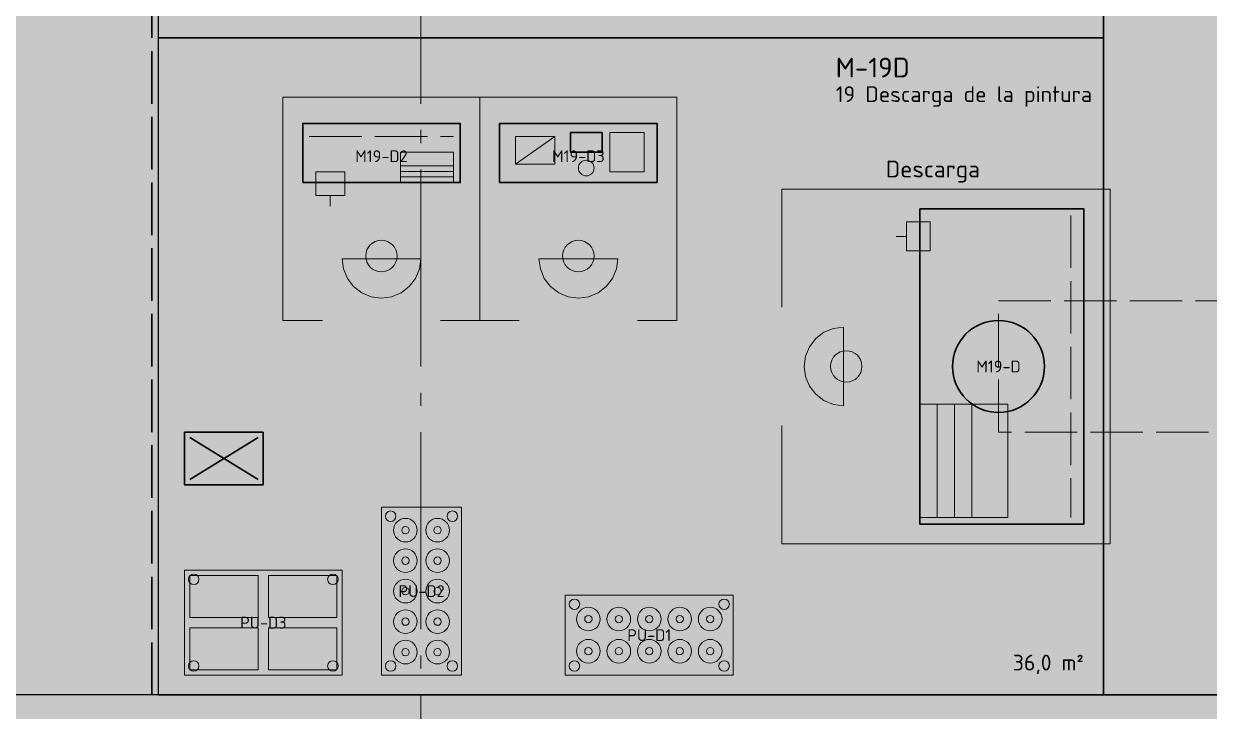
# Model space of a CAD drawing. Header units: millimetres. Extents: x 0 to 1189, y 0 to 841.
# Drawn here: x 660.8 to 751.1, y 418.8 to 471.1 of the extents above; entities that cross this region are included whole.
import ezdxf
from ezdxf.enums import TextEntityAlignment as Align

# ---------------------------------------------------------------- set-up
doc = ezdxf.new("R2010")
doc.units = ezdxf.units.MM
doc.linetypes.add('IRAM-E-TRAZOS', pattern=[5, 4, -1])
doc.linetypes.add('IRAM-F-TRAZO-PUNTO', pattern=[20, 15, -2, 1, -2])
for name, color, linetype, lineweight, true_color in [('A-AREA-TRABAJO', 30, 'CONTINUOUS', 13, 0xeb963c), ('A-DEM-RO', 1, 'CONTINUOUS', 35, 0xd21e1e), ('A-EQUIPO', 30, 'CONTINUOUS', 35, 0xe67800), ('A-PASILLO', 2, 'IRAM-E-TRAZOS', 35, 0xd7a500), ('A-SENDA', 2, 'CONTINUOUS', 25, 0xd7a500)]:
    doc.layers.add(name, color=color, linetype=linetype, lineweight=lineweight, true_color=true_color)
for name, color, linetype, lineweight in [('A-EJE', 1, 'IRAM-F-TRAZO-PUNTO', 18), ('A-EQUIPO-FINO', 8, 'CONTINUOUS', 13), ('A-EQUIPO-OCULTO', 8, 'IRAM-E-TRAZOS', 13), ('A-EQUIPO-RELLENO', 9, 'CONTINUOUS', 13), ('A-OPERARIO', 6, 'CONTINUOUS', 18), ('A-RELLENO', 9, 'CONTINUOUS', 13), ('A-SECTOR', 1, 'CONTINUOUS', 25), ('A-SECTOR-TXT', 1, 'CONTINUOUS', 25), ('A-TEXTO', 7, 'CONTINUOUS', 18)]:
    doc.layers.add(name, color=color, linetype=linetype, lineweight=lineweight)
doc.styles.add('ISO3098', font='isocpeur.ttf')

msp = doc.modelspace()

# ---------------------------------------------------------------- hatches: boundary and pattern name
at = {"layer": 'A-EQUIPO-RELLENO', "true_color": 0xeedec0}
h = msp.add_hatch(color=7, dxfattribs=at)
h.dxf.hatch_style = 1
h.paths.add_polyline_path([(682, 459), (694, 459), (694, 463.5), (682, 463.5)])
h = msp.add_hatch(color=7, dxfattribs=at)
h.dxf.hatch_style = 1
h.paths.add_polyline_path([(697, 459), (709, 459), (709, 463.5), (697, 463.5)])
at = {"layer": 'A-EQUIPO-RELLENO', "true_color": 0xcdd0d4}
h = msp.add_hatch(color=7, dxfattribs=at)
h.dxf.hatch_style = 1
h.paths.add_polyline_path([(683, 458), (685.2, 458), (685.2, 459.8), (683, 459.8)])
at = {"layer": 'A-EQUIPO-RELLENO', "true_color": 0xeedec0}
h = msp.add_hatch(color=7, dxfattribs=at)
h.dxf.hatch_style = 1
h.paths.add_polyline_path([(729, 457), (729, 433), (741.5, 433), (741.5, 457)])
at = {"layer": 'A-EQUIPO-RELLENO', "true_color": 0xcdd0d4}
h = msp.add_hatch(color=7, dxfattribs=at)
h.dxf.hatch_style = 1
h.paths.add_polyline_path([(728, 456), (728, 453.8), (729.8, 453.8), (729.8, 456)])
at = {"layer": 'A-EQUIPO-RELLENO', "true_color": 0xffffff}
h = msp.add_hatch(color=7, dxfattribs=at)
h.dxf.hatch_style = 1
h.paths.add_polyline_path([(689.2, 453.4), (689.159, 453.711), (689.039, 454), (688.849, 454.249), (688.6, 454.439), (688.311, 454.559), (688, 454.6), (687.689, 454.559), (687.4, 454.439), (687.151, 454.249), (686.961, 454), (686.841, 453.711), (686.8, 453.4), (686.841, 453.089), (686.961, 452.8), (687.151, 452.551), (687.4, 452.361), (687.689, 452.241), (688, 452.2), (688.311, 452.241), (688.6, 452.361), (688.849, 452.551), (689.039, 452.8), (689.159, 453.089)])
h = msp.add_hatch(color=7, dxfattribs=at)
h.dxf.hatch_style = 1
h.paths.add_polyline_path([(704.2, 453.4), (704.159, 453.711), (704.039, 454), (703.849, 454.249), (703.6, 454.439), (703.311, 454.559), (703, 454.6), (702.689, 454.559), (702.4, 454.439), (702.151, 454.249), (701.961, 454), (701.841, 453.711), (701.8, 453.4), (701.841, 453.089), (701.961, 452.8), (702.151, 452.551), (702.4, 452.361), (702.689, 452.241), (703, 452.2), (703.311, 452.241), (703.6, 452.361), (703.849, 452.551), (704.039, 452.8), (704.159, 453.089)])
at = {"layer": 'A-EQUIPO-RELLENO', "true_color": 0xfae1f5}
h = msp.add_hatch(color=7, dxfattribs=at)
h.dxf.hatch_style = 1
h.paths.add_polyline_path([(685, 453.2), (685.102, 452.424), (685.402, 451.7), (685.879, 451.079), (686.5, 450.602), (687.224, 450.302), (688, 450.2), (688.776, 450.302), (689.5, 450.602), (690.121, 451.079), (690.598, 451.7), (690.898, 452.424), (691, 453.2), (685, 453.2)])
h = msp.add_hatch(color=7, dxfattribs=at)
h.dxf.hatch_style = 1
h.paths.add_polyline_path([(700, 453.2), (700.102, 452.424), (700.402, 451.7), (700.879, 451.079), (701.5, 450.602), (702.224, 450.302), (703, 450.2), (703.776, 450.302), (704.5, 450.602), (705.121, 451.079), (705.598, 451.7), (705.898, 452.424), (706, 453.2), (700, 453.2)])
h = msp.add_hatch(color=7, dxfattribs=at)
h.dxf.hatch_style = 1
h.paths.add_polyline_path([(723.2, 448), (722.424, 447.898), (721.7, 447.598), (721.079, 447.121), (720.602, 446.5), (720.302, 445.776), (720.2, 445), (720.302, 444.224), (720.602, 443.5), (721.079, 442.879), (721.7, 442.402), (722.424, 442.102), (723.2, 442), (723.2, 448)])
at = {"layer": 'A-EQUIPO-RELLENO', "true_color": 0xffffff}
h = msp.add_hatch(color=7, dxfattribs=at)
h.dxf.hatch_style = 1
h.paths.add_polyline_path([(723.4, 443.8), (723.711, 443.841), (724, 443.961), (724.249, 444.151), (724.439, 444.4), (724.559, 444.689), (724.6, 445), (724.559, 445.311), (724.439, 445.6), (724.249, 445.849), (724, 446.039), (723.711, 446.159), (723.4, 446.2), (723.089, 446.159), (722.8, 446.039), (722.551, 445.849), (722.361, 445.6), (722.241, 445.311), (722.2, 445), (722.241, 444.689), (722.361, 444.4), (722.551, 444.151), (722.8, 443.961), (723.089, 443.841)])
at = {"layer": 'A-EQUIPO-RELLENO', "true_color": 0xf5cdc8}
h = msp.add_hatch(color=7, dxfattribs=at)
h.dxf.hatch_style = 1
h.paths.add_polyline_path([(679, 440), (673, 440), (673, 436), (679, 436)])
at = {"layer": 'A-EQUIPO-RELLENO', "true_color": 0xeeeeee}
h = msp.add_hatch(color=7, dxfattribs=at)
h.dxf.hatch_style = 1
h.paths.add_polyline_path([(688, 421.5), (694.1, 421.5), (694.1, 434.3), (688, 434.3)])
h = msp.add_hatch(color=7, dxfattribs=at)
h.dxf.hatch_style = 1
h.paths.add_polyline_path([(673, 421.5), (685, 421.5), (685, 429.5), (673, 429.5)])
at = {"layer": 'A-EQUIPO-RELLENO', "true_color": 0xfaecc8}
h = msp.add_hatch(color=7, dxfattribs=at)
h.dxf.hatch_style = 1
h.paths.add_polyline_path([(673.4, 425.9), (678.6, 425.9), (678.6, 429.1), (673.4, 429.1)])
h = msp.add_hatch(color=7, dxfattribs=at)
h.dxf.hatch_style = 1
h.paths.add_polyline_path([(679.4, 425.9), (684.6, 425.9), (684.6, 429.1), (679.4, 429.1)])
at = {"layer": 'A-EQUIPO-RELLENO', "true_color": 0xeeeeee}
h = msp.add_hatch(color=7, dxfattribs=at)
h.dxf.hatch_style = 1
h.paths.add_polyline_path([(702, 421.5), (714.8, 421.5), (714.8, 427.6), (702, 427.6)])
at = {"layer": 'A-EQUIPO-RELLENO', "true_color": 0xfaecc8}
h = msp.add_hatch(color=7, dxfattribs=at)
h.dxf.hatch_style = 1
h.paths.add_polyline_path([(673.4, 421.9), (678.6, 421.9), (678.6, 425.1), (673.4, 425.1)])
h = msp.add_hatch(color=7, dxfattribs=at)
h.dxf.hatch_style = 1
h.paths.add_polyline_path([(679.4, 421.9), (684.6, 421.9), (684.6, 425.1), (679.4, 425.1)])
at = {"layer": 'A-RELLENO', "true_color": 0xf6cfc3}
h = msp.add_hatch(color=7, dxfattribs=at)
h.dxf.hatch_style = 1
h.paths.add_polyline_path([(743, 420), (843, 420), (843, 690), (743, 690)])
at = {"layer": 'A-RELLENO', "true_color": 0xf6f6f6}
h = msp.add_hatch(color=7, dxfattribs=at)
h.dxf.hatch_style = 1
h.paths.add_polyline_path([(656, 420), (671, 420), (671, 670), (656, 670)])
at = {"layer": 'A-RELLENO', "true_color": 0xf8d9c0}
h = msp.add_hatch(color=7, dxfattribs=at)
h.dxf.hatch_style = 1
h.paths.add_polyline_path([(671, 470), (743, 470), (743, 575), (671, 575)])
at = {"layer": 'A-RELLENO', "true_color": 0xf6cfc3}
h = msp.add_hatch(color=7, dxfattribs=at)
h.dxf.hatch_style = 1
h.paths.add_polyline_path([(671, 420), (743, 420), (743, 470), (671, 470)])
at = {"layer": 'A-RELLENO', "true_color": 0xfff4b4}
h = msp.add_hatch(color=7, dxfattribs=at)
h.dxf.hatch_style = 1
h.paths.add_polyline_path([(83, 405), (843, 405), (843, 420), (83, 420)])

# ---------------------------------------------------------------- linework, layer by layer
at = {"layer": 'A-AREA-TRABAJO'}
for p, q in [((718.5, 458.5), (718.5, 449.5)), ((680.5, 448.5), (683.5, 448.5)), ((692.5, 448.5), (695.5, 448.5)), ((695.5, 448.5), (698.5, 448.5)), ((707.5, 448.5), (710.5, 448.5)), ((718.5, 440.5), (718.5, 431.5))]:
    msp.add_line(p, q, dxfattribs=at)
for points in [[(680.5, 448.5), (680.5, 465.5), (695.5, 465.5), (695.5, 448.5)], [(695.5, 448.5), (695.5, 465.5), (710.5, 465.5), (710.5, 448.5)], [(718.5, 458.5), (743.5, 458.5), (743.5, 431.5), (718.5, 431.5)]]:
    msp.add_lwpolyline(points, dxfattribs=at)
at = {"layer": 'A-DEM-RO'}
for p, q in [((678.6, 439.6), (673.4, 436.4)), ((678.6, 436.4), (673.4, 439.6))]:
    msp.add_line(p, q, dxfattribs=at)
msp.add_lwpolyline([(679, 440), (673, 440), (673, 436), (679, 436)], close=True, dxfattribs=at)
at = {"layer": 'A-EJE'}
msp.add_line((691, 185), (691, 696), dxfattribs=at)
at = {"layer": 'A-EQUIPO'}
for points in [[(682, 459), (694, 459), (694, 463.5), (682, 463.5)], [(697, 459), (709, 459), (709, 463.5), (697, 463.5)], [(702.4, 461.3), (704.8, 461.3), (704.8, 462.8), (702.4, 462.8)], [(729, 457), (729, 433), (741.5, 433), (741.5, 457)]]:
    msp.add_lwpolyline(points, close=True, dxfattribs=at)
msp.add_circle((735, 445), 3.5, dxfattribs=at)
at = {"layer": 'A-EQUIPO-FINO'}
for p, q in [((698.2, 460.4), (701.2, 462.5)), ((689.44, 460.275), (693.5, 460.275)), ((689.44, 459.85), (693.5, 459.85)), ((689.44, 459.425), (693.5, 459.425)), ((684.1, 458), (684.1, 457.2)), ((728, 454.9), (727.2, 454.9)), ((730.325, 442.12), (730.325, 433.5)), ((731.65, 442.12), (731.65, 433.5)), ((732.975, 442.12), (732.975, 433.5))]:
    msp.add_line(p, q, dxfattribs=at)
for points in [[(698.2, 460.4), (701.2, 460.4), (701.2, 462.5), (698.2, 462.5)], [(705.4, 459.8), (708, 459.8), (708, 462.8), (705.4, 462.8)], [(689.44, 459), (693.5, 459), (693.5, 461.3), (689.44, 461.3)], [(683, 458), (685.2, 458), (685.2, 459.8), (683, 459.8)], [(728, 456), (728, 453.8), (729.8, 453.8), (729.8, 456)], [(729, 442.12), (729, 433.5), (735.7, 433.5), (735.7, 442.12)], [(688, 421.5), (694.1, 421.5), (694.1, 434.3), (688, 434.3)], [(673, 421.5), (685, 421.5), (685, 429.5), (673, 429.5)], [(673.4, 425.9), (678.6, 425.9), (678.6, 429.1), (673.4, 429.1)], [(679.4, 425.9), (684.6, 425.9), (684.6, 429.1), (679.4, 429.1)], [(702, 421.5), (714.8, 421.5), (714.8, 427.6), (702, 427.6)], [(673.4, 421.9), (678.6, 421.9), (678.6, 425.1), (673.4, 425.1)], [(679.4, 421.9), (684.6, 421.9), (684.6, 425.1), (679.4, 425.1)]]:
    msp.add_lwpolyline(points, close=True, dxfattribs=at)
for centre, radius in [((703.6, 460.1), 0.6), ((688.7, 433.6), 0.4), ((693.4, 433.6), 0.4), ((689.825, 432.54), 0.9), ((689.825, 432.54), 0.28), ((692.275, 432.54), 0.9), ((692.275, 432.54), 0.28), ((689.825, 430.22), 0.9), ((692.275, 430.22), 0.9), ((689.825, 430.22), 0.28), ((692.275, 430.22), 0.28), ((673.7, 428.8), 0.4), ((684.3, 428.8), 0.4), ((689.825, 427.9), 0.9), ((689.825, 427.9), 0.28), ((692.275, 427.9), 0.9), ((692.275, 427.9), 0.28), ((702.7, 426.9), 0.4), ((714.1, 426.9), 0.4), ((689.825, 425.58), 0.9), ((692.275, 425.58), 0.9), ((703.76, 425.775), 0.9), ((706.08, 425.775), 0.9), ((708.4, 425.775), 0.9), ((710.72, 425.775), 0.9), ((713.04, 425.775), 0.9), ((689.825, 425.58), 0.28), ((692.275, 425.58), 0.28), ((703.76, 425.775), 0.28), ((706.08, 425.775), 0.28), ((708.4, 425.775), 0.28), ((710.72, 425.775), 0.28), ((713.04, 425.775), 0.28), ((689.825, 423.26), 0.9), ((692.275, 423.26), 0.9), ((703.76, 423.325), 0.9), ((703.76, 423.325), 0.28), ((706.08, 423.325), 0.9), ((706.08, 423.325), 0.28), ((708.4, 423.325), 0.9), ((708.4, 423.325), 0.28), ((710.72, 423.325), 0.9), ((710.72, 423.325), 0.28), ((713.04, 423.325), 0.9), ((713.04, 423.325), 0.28), ((689.825, 423.26), 0.28), ((692.275, 423.26), 0.28), ((673.7, 422.2), 0.4), ((684.3, 422.2), 0.4), ((688.7, 422.2), 0.4), ((693.4, 422.2), 0.4), ((702.7, 422.2), 0.4), ((714.1, 422.2), 0.4)]:
    msp.add_circle(centre, radius, dxfattribs=at)
at = {"layer": 'A-EQUIPO-OCULTO'}
for p, q in [((682.5, 462.5), (693.5, 462.5)), ((740.5, 456.5), (740.5, 433.5))]:
    msp.add_line(p, q, dxfattribs=at)
msp.add_lwpolyline([(761, 630), (733, 630), (733, 640), (761, 640), (761, 656), (620, 656), (620, 664), (761, 664), (761, 674), (825, 674), (825, 436), (761, 436), (761, 440), (735, 440), (735, 450), (761, 450), (761, 630)], dxfattribs=at)
at = {"layer": 'A-OPERARIO'}
for points in [[(685, 453.2), (685.102, 452.424), (685.402, 451.7), (685.879, 451.079), (686.5, 450.602), (687.224, 450.302), (688, 450.2), (688.776, 450.302), (689.5, 450.602), (690.121, 451.079), (690.598, 451.7), (690.898, 452.424), (691, 453.2)], [(700, 453.2), (700.102, 452.424), (700.402, 451.7), (700.879, 451.079), (701.5, 450.602), (702.224, 450.302), (703, 450.2), (703.776, 450.302), (704.5, 450.602), (705.121, 451.079), (705.598, 451.7), (705.898, 452.424), (706, 453.2)], [(723.2, 448), (722.424, 447.898), (721.7, 447.598), (721.079, 447.121), (720.602, 446.5), (720.302, 445.776), (720.2, 445), (720.302, 444.224), (720.602, 443.5), (721.079, 442.879), (721.7, 442.402), (722.424, 442.102), (723.2, 442)]]:
    msp.add_lwpolyline(points, close=True, dxfattribs=at)
for centre in [(688, 453.4), (703, 453.4), (723.4, 445)]:
    msp.add_circle(centre, 1.2, dxfattribs=at)
at = {"layer": 'A-PASILLO'}
msp.add_line((670.5, 420), (670.5, 670), dxfattribs=at)
at = {"layer": 'A-SECTOR'}
for points in [[(743, 420), (843, 420), (843, 690), (743, 690)], [(671, 470), (743, 470), (743, 575), (671, 575)], [(671, 420), (743, 420), (743, 470), (671, 470)]]:
    msp.add_lwpolyline(points, close=True, dxfattribs=at)
at = {"layer": 'A-SENDA'}
msp.add_lwpolyline([(83, 405), (843, 405), (843, 420), (83, 420)], close=True, dxfattribs=at)

# ---------------------------------------------------------------- texts
at = {"layer": 'A-SECTOR-TXT', "style": 'ISO3098'}
for s, height, p in [('M-19D', 1.5, (722.6, 468.5)), ('19 Descarga de la pintura', 1.2, (722.6, 466.325))]:
    msp.add_text(s, height=height, dxfattribs=at).set_placement(p, align=Align.TOP_LEFT)
msp.add_text('36,0 m²', height=1.2, dxfattribs=at).set_placement((741.5, 421.5), align=Align.BOTTOM_RIGHT)
at = {"layer": 'A-TEXTO', "style": 'ISO3098'}
for s, p in [('M19-D2', (688, 461)), ('M19-D3', (703, 461)), ('M19-D', (735, 445)), ('PU-D2', (691.05, 427.9)), ('PU-D3', (679, 425.5)), ('PU-D1', (708.4, 424.55))]:
    msp.add_text(s, height=0.9, dxfattribs=at).set_placement(p, align=Align.MIDDLE_CENTER)
msp.add_text('Descarga', height=1.28, dxfattribs=at).set_placement((730, 459), align=Align.BOTTOM_CENTER)

doc.saveas('drawing.dxf')
